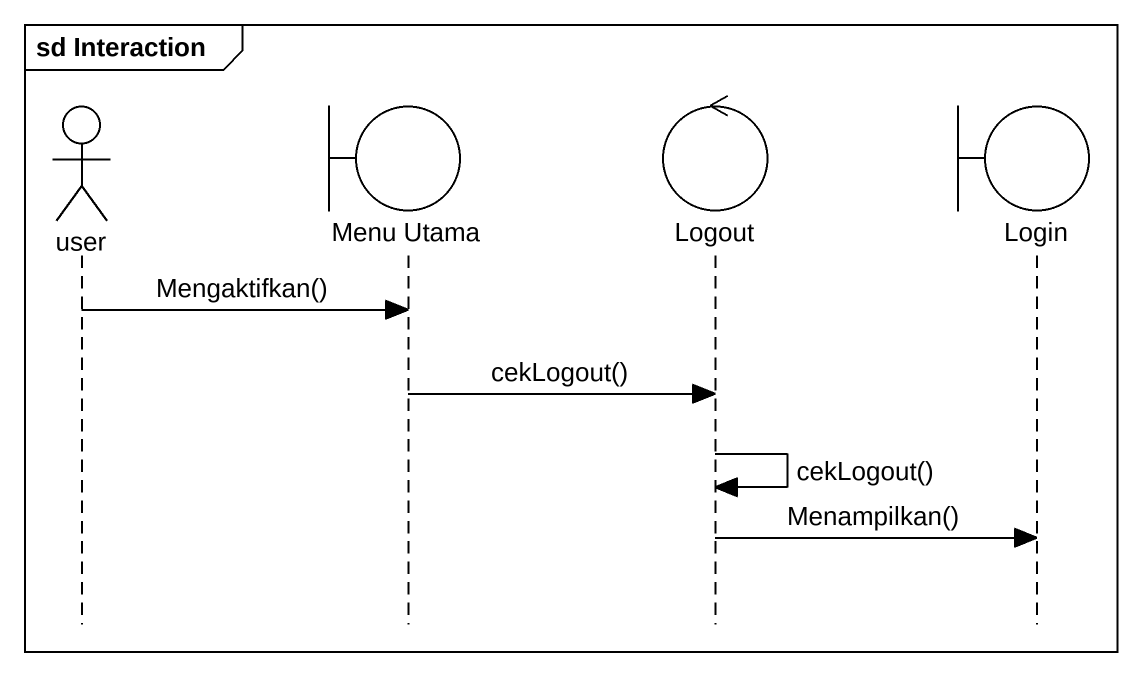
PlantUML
@startuml
mainframe sd Interaction
hide footbox
actor user
boundary "Menu Utama" as Menu_Utama
control Logout
boundary Login

user -> Menu_Utama : Mengaktifkan()
Menu_Utama -> Logout : cekLogout()
Logout -> Logout : cekLogout()
Logout -> Login : Menampilkan()
@enduml
